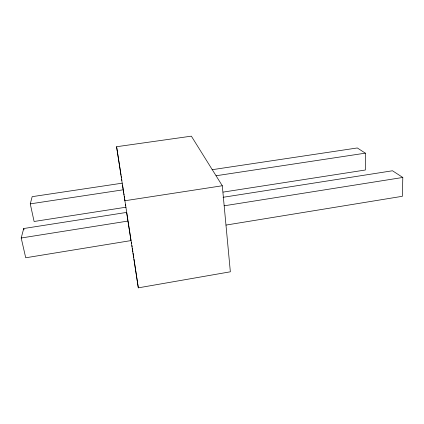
<?xml version="1.0" encoding="UTF-8"?>
<svg xmlns="http://www.w3.org/2000/svg" width="424" height="424" viewBox="0 0 424 424"><rect width="100%" height="100%" fill="white"/><g stroke="black" fill="none" stroke-linecap="round" stroke-linejoin="round"><path stroke-width="0.64" d="M223.051 197.303L392.481 170.771L402.8 177.46L402.413 196.286L226.045 225.075M21.2 238.002L127.937 221.068L131 240.588L25.721 257.776L21.2 238.002L23.718 228.525L126.633 212.408L127.841 220.448M125.965 207.214L34.1 221.487L30.263 203.87L32.176 196.662L122.239 183.173M138.319 287.843L230.349 271.8L222.293 185.754L191.357 136.157L116.584 146.72L138.319 287.843L133.979 259.159M224.174 205.799L402.8 177.46M223.13 192.109L365.382 170.003L365.334 153.159L357.315 147.96L212.09 169.711M124.656 200.78L222.293 185.754M30.263 203.87L123.236 189.798M216.129 175.743L365.334 153.159M23.718 228.525L24.004 229.803M116.584 146.72L121.057 175.26M121.264 176.559L121.465 177.857M121.667 179.156L121.874 180.454M123.336 190.445L123.638 192.379M123.84 193.667L124.047 194.961M124.248 196.248L124.449 197.536M124.651 198.829L124.852 200.117M125.562 204.633L125.764 205.921M131.413 242.21L131.61 243.514M131.906 245.47L132.103 246.773M132.299 248.077L132.495 249.381M132.696 250.685L132.892 251.989M133.088 253.292L133.783 257.856M122.51 184.981L123.145 189.199"/></g></svg>
